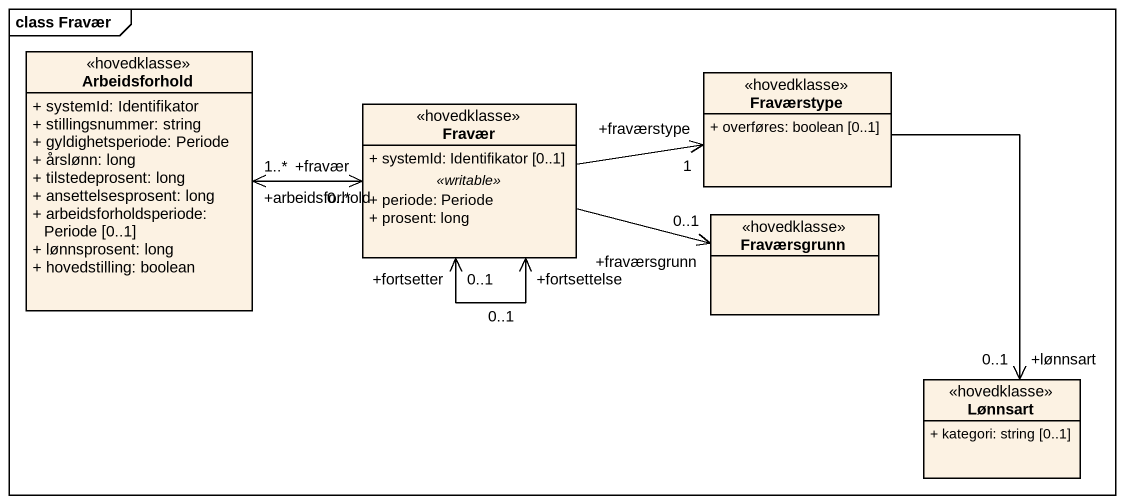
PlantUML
@startuml
mainframe class Fravær
hide circle
hide empty members
skinparam classAttributeIconSize 0
class Arbeidsforhold <<hovedklasse>> {
  + systemId: Identifikator
  + stillingsnummer: string
  + gyldighetsperiode: Periode
  + årslønn: long
  + tilstedeprosent: long
  + ansettelsesprosent: long
  + arbeidsforholdsperiode: Periode [0..1]
  + lønnsprosent: long
  + hovedstilling: boolean
}
class Fravær <<hovedklasse>> {
  + systemId: Identifikator [0..1]
  .. <<writable>> ..
  + periode: Periode
  + prosent: long
}
class Fraværstype <<hovedklasse>> {
  + overføres: boolean [0..1]
}
class Fraværsgrunn <<hovedklasse>>
class Lønnsart <<hovedklasse>> {
  + kategori: string [0..1]
}
Fravær "+fravær\n0..*" <-left-> "+arbeidsforhold\n1..*" Arbeidsforhold
Fravær "+fortsetter\n0..1" <--> "+fortsettelse\n0..1" Fravær
Fravær -right-> "+fraværstype\n1" Fraværstype
Fravær -right-> "+fraværsgrunn\n0..1" Fraværsgrunn
Fraværstype --> "+lønnsart\n0..1" Lønnsart
@enduml
